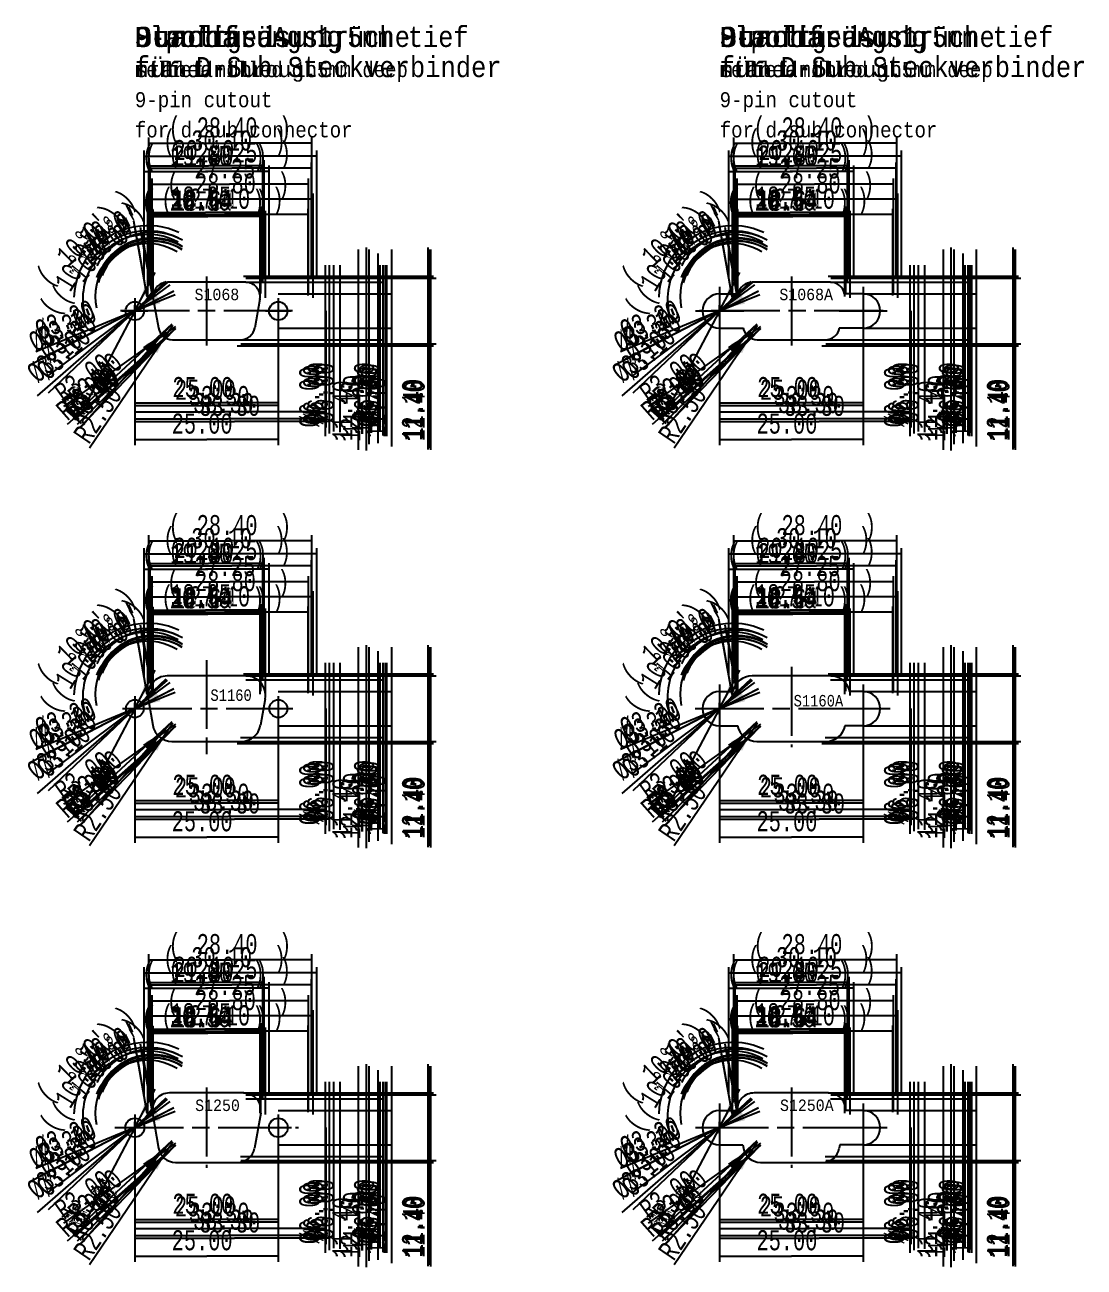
# Model space of a CAD drawing. Extents: x 37 to 389, y 23 to 277.
# Drawn here: x 37.4 to 221.9, y 60.2 to 276.6 of the extents above; entities that cross this region are included whole.
import ezdxf

# ---------------------------------------------------------------- set-up
doc = ezdxf.new("R2010")
doc.units = 0
doc.header["$MEASUREMENT"] = 0
doc.header["$PDMODE"] = 2
doc.header["$PDSIZE"] = -0.01
doc.linetypes.add('CENTERLINE', pattern=[30, 12, -1.5, 3, -1.5, 12])
for name, color, linetype in [('BEMASSUNG', 1, 'CONTINUOUS'), ('HINWEIS', 1, 'CONTINUOUS'), ('LI_CI_EL_SP', 1, 'CONTINUOUS'), ('PUNKT', 1, 'CONTINUOUS'), ('SYMBOL', 1, 'CONTINUOUS')]:
    doc.layers.add(name, color=color, linetype=linetype)
doc.styles.get("Standard").update_dxf_attribs({"font": 'monotxt.shx'})
doc.dimstyles.new('DSTYLE1', dxfattribs={"dimtxt": 3.5, "dimasz": 3, "dimexe": 3, "dimexo": 1.5, "dimgap": 1.5, "dimtad": 1, "dimrnd": 0.01, "dimzin": 3, "dimtxsty": 'STANDARD', "dimcen": 0.09, "dimazin": 3, "dimtfac": 1, "dimtdec": 4, "dimtmove": 0, "dimatfit": 3, "dimtolj": 1, "dimtzin": 0})
doc.dimstyles.new('DSTYLE2', dxfattribs={"dimtxt": 3.5, "dimasz": 4, "dimexe": 1, "dimexo": 0, "dimgap": 1, "dimtad": 1, "dimrnd": 0.01, "dimzin": 3, "dimtxsty": 'STANDARD', "dimcen": 0.09, "dimazin": 3, "dimtfac": 1, "dimtdec": 4, "dimtofl": 0, "dimtmove": 0, "dimatfit": 3, "dimtolj": 1, "dimtzin": 0})
doc.dimstyles.new('DSTYLE3', dxfattribs={"dimtxt": 3.5, "dimasz": 4, "dimexe": 1, "dimexo": 0.75, "dimgap": 0.75, "dimtad": 1, "dimdec": 4, "dimrnd": 0.001, "dimzin": 3, "dimtxsty": 'STANDARD', "dimcen": 0.09, "dimazin": 3, "dimtfac": 1, "dimtdec": 4, "dimtofl": 0, "dimtmove": 0, "dimatfit": 3, "dimtolj": 1, "dimtzin": 0})
doc.dimstyles.new('DSTYLE4', dxfattribs={"dimtxt": 3.5, "dimasz": 3, "dimexe": 1.5, "dimexo": 1.5, "dimgap": 0.375, "dimtad": 1, "dimrnd": 0.01, "dimzin": 3, "dimtxsty": 'STANDARD', "dimcen": 0.09, "dimazin": 3, "dimtfac": 1, "dimtdec": 4, "dimtmove": 0, "dimatfit": 3, "dimtolj": 1, "dimtzin": 0})

# ---------------------------------------------------------------- blocks, each defined once
blk = doc.blocks.new('*D')
at = {"layer": 'BEMASSUNG', "color": 3, "linetype": 'CONTINUOUS'}
for p, q in [((2.45, 6.05), (2.45, 30.22)), ((2.45, 6.05), (2.45, 30.22)), ((2.45, 6.05), (2.45, 30.22)), ((2.45, 29.22), (16.91, 29.22)), ((2.45, 29.22), (16.91, 29.22)), ((2.45, 29.22), (16.91, 29.22)), ((30.85, 29.22), (16.91, 29.22)), ((30.85, 29.22), (16.91, 29.22)), ((30.85, 29.22), (16.91, 29.22)), ((30.85, 6.05), (30.85, 30.22)), ((30.85, 6.05), (30.85, 30.22)), ((30.85, 6.05), (30.85, 30.22)), ((1.6, 5.7), (1.6, 27.94)), ((1.6, 5.7), (1.6, 27.94)), ((1.6, 5.7), (1.6, 27.94)), ((1.6, 26.94), (15.95, 26.94)), ((1.6, 26.94), (15.95, 26.94)), ((1.6, 26.94), (15.95, 26.94)), ((2.45, 6.05), (2.45, 26.27)), ((2.45, 6.05), (2.45, 26.27)), ((2.45, 6.05), (2.45, 26.27)), ((31.7, 26.94), (15.95, 26.94)), ((31.7, 26.94), (15.95, 26.94)), ((31.7, 26.94), (15.95, 26.94)), ((22.55, 6.05), (22.55, 26.27)), ((22.55, 6.05), (22.55, 26.27)), ((22.55, 6.05), (22.55, 26.27)), ((31.7, 5.7), (31.7, 27.94)), ((31.7, 5.7), (31.7, 27.94)), ((31.7, 5.7), (31.7, 27.94)), ((1.6, 5.7), (1.6, 25.32)), ((1.6, 5.7), (1.6, 25.32)), ((1.6, 5.7), (1.6, 25.32)), ((1.6, 24.32), (12.72, 24.32)), ((1.6, 24.32), (12.72, 24.32)), ((1.6, 24.32), (12.72, 24.32)), ((2.45, 25.27), (12.85, 25.27)), ((2.45, 25.27), (12.85, 25.27)), ((2.45, 25.27), (12.85, 25.27)), ((2.52, 5.7), (2.52, 25.87)), ((2.52, 5.7), (2.52, 25.87)), ((2.52, 5.7), (2.52, 25.87)), ((2.52, 24.87), (16.88, 24.87)), ((2.52, 24.87), (16.88, 24.87)), ((2.52, 24.87), (16.88, 24.87)), ((2.7, 5), (2.7, 25.27)), ((2.7, 5), (2.7, 25.27)), ((2.7, 5), (2.7, 25.27)), ((2.7, 24.27), (12.29, 24.27)), ((2.7, 24.27), (12.29, 24.27)), ((2.7, 24.27), (12.29, 24.27)), ((22.3, 24.27), (12.29, 24.27)), ((22.3, 24.27), (12.29, 24.27)), ((22.3, 24.27), (12.29, 24.27)), ((23.4, 24.32), (12.72, 24.32)), ((23.4, 24.32), (12.72, 24.32)), ((23.4, 24.32), (12.72, 24.32)), ((22.55, 25.27), (12.85, 25.27)), ((22.55, 25.27), (12.85, 25.27)), ((22.55, 25.27), (12.85, 25.27)), ((30.77, 24.87), (16.88, 24.87)), ((30.77, 24.87), (16.88, 24.87)), ((30.77, 24.87), (16.88, 24.87)), ((22.3, 5), (22.3, 25.27)), ((22.3, 5), (22.3, 25.27)), ((22.3, 5), (22.3, 25.27)), ((23.4, 5.7), (23.4, 25.32)), ((23.4, 5.7), (23.4, 25.32)), ((23.4, 5.7), (23.4, 25.32)), ((30.77, 5.7), (30.77, 25.87)), ((30.77, 5.7), (30.77, 25.87)), ((30.77, 5.7), (30.77, 25.87)), ((3.03, 3.05), (3.03, 23.08)), ((3.03, 3.05), (3.03, 23.08)), ((3.03, 3.05), (3.03, 23.08)), ((3.03, 22.08), (16.51, 22.08)), ((3.03, 22.08), (16.51, 22.08)), ((3.03, 22.08), (16.51, 22.08)), ((30.27, 22.08), (16.51, 22.08)), ((30.27, 22.08), (16.51, 22.08)), ((30.27, 22.08), (16.51, 22.08)), ((30.27, 3.05), (30.27, 23.08)), ((30.27, 3.05), (30.27, 23.08)), ((30.27, 3.05), (30.27, 23.08)), ((2.25, 2.3), (2.25, 20.47)), ((2.25, 2.3), (2.25, 20.47)), ((2.25, 2.3), (2.25, 20.47)), ((31.05, 2.3), (31.05, 20.47)), ((31.05, 2.3), (31.05, 20.47)), ((31.05, 2.3), (31.05, 20.47)), ((2.25, 19.47), (16.61, 19.47)), ((2.25, 19.47), (16.61, 19.47)), ((2.25, 19.47), (16.61, 19.47)), ((2.25, 2.3), (2.25, 17.47)), ((2.25, 2.3), (2.25, 17.47)), ((2.25, 2.3), (2.25, 17.47)), ((3.03, 3.05), (3.03, 18.18)), ((3.03, 3.05), (3.03, 18.18)), ((3.03, 3.05), (3.03, 18.18)), ((3.1, 2.7), (3.1, 17.81)), ((3.1, 2.7), (3.1, 17.81)), ((3.1, 2.7), (3.1, 17.81)), ((3.18, 2.5), (3.18, 17.66)), ((3.18, 2.5), (3.18, 17.66)), ((3.18, 2.5), (3.18, 17.46)), ((31.05, 19.47), (16.61, 19.47)), ((31.05, 19.47), (16.61, 19.47)), ((31.05, 19.47), (16.61, 19.47)), ((21.82, 2.5), (21.82, 17.66)), ((21.82, 2.5), (21.82, 17.66)), ((21.82, 2.5), (21.82, 17.46)), ((21.97, 3.05), (21.97, 18.18)), ((21.97, 3.05), (21.97, 18.18)), ((21.97, 3.05), (21.97, 18.18)), ((22.75, 2.3), (22.75, 17.47)), ((22.75, 2.3), (22.75, 17.47)), ((22.75, 2.3), (22.75, 17.47)), ((30.2, 2.7), (30.2, 17.81)), ((30.2, 2.7), (30.2, 17.81)), ((30.2, 2.7), (30.2, 17.81)), ((2.17, 2.45), (-0.16, 15.66)), ((2.25, 16.47), (12.2, 16.47)), ((2.25, 16.47), (12.2, 16.47)), ((2.25, 16.47), (12.2, 16.47)), ((2.25, 3.05), (2.25, 15.87)), ((3.03, 17.18), (12.31, 17.18)), ((3.03, 17.18), (12.31, 17.18)), ((3.03, 17.18), (12.31, 17.18)), ((3.1, 16.81), (15.61, 16.81)), ((3.1, 16.81), (15.61, 16.81)), ((3.1, 16.81), (15.61, 16.81)), ((3.18, 16.66), (12.51, 16.66)), ((3.18, 16.66), (12.51, 16.66)), ((3.18, 16.46), (12.74, 16.46)), ((22.75, 16.47), (12.2, 16.47)), ((22.75, 16.47), (12.2, 16.47)), ((22.75, 16.47), (12.2, 16.47)), ((21.97, 17.18), (12.31, 17.18)), ((21.97, 17.18), (12.31, 17.18)), ((21.97, 17.18), (12.31, 17.18)), ((21.82, 16.66), (12.51, 16.66)), ((21.82, 16.66), (12.51, 16.66)), ((21.82, 16.46), (12.74, 16.46)), ((30.2, 16.81), (15.61, 16.81)), ((30.2, 16.81), (15.61, 16.81)), ((30.2, 16.81), (15.61, 16.81)), ((2.17, 2.45), (0, 14.75)), ((2.17, 2.45), (0, 14.75)), ((2.17, 2.45), (0.11, 14.15)), ((2.94, 3.27), (0.96, 14.52)), ((2.94, 3.27), (0.96, 14.52)), ((2.94, 3.27), (0.96, 14.52)), ((2.94, 3.27), (1.12, 13.57)), ((2.94, 3.27), (1.12, 13.57)), ((2.94, 3.27), (1.12, 13.57)), ((3.02, 2.92), (1.23, 13.03)), ((3.02, 2.92), (1.23, 13.03)), ((3.02, 2.92), (1.23, 13.03)), ((3.01, 3.49), (1.26, 13.4)), ((2.25, 3.05), (2.25, 14.95)), ((2.25, 3.05), (2.25, 14.95)), ((2.25, 3.05), (2.25, 14.34)), ((3.03, 3.8), (3.03, 14.7)), ((3.03, 3.8), (3.03, 14.7)), ((3.03, 3.8), (3.03, 14.7)), ((3.03, 3.8), (3.03, 13.73)), ((3.03, 3.8), (3.03, 13.73)), ((3.03, 3.8), (3.03, 13.73)), ((3.1, 3.45), (3.1, 13.2)), ((3.1, 3.45), (3.1, 13.2)), ((3.1, 3.45), (3.1, 13.2)), ((3.18, 3.5), (3.18, 13.57)), ((3.18, 3.5), (3.18, 13.13)), ((3.18, 3.5), (3.18, 13.13)), ((2.17, 2.45), (0.39, 12.58)), ((2.17, 2.45), (0.39, 12.58)), ((3.01, 3.49), (1.33, 12.97)), ((3.01, 3.49), (1.33, 12.97)), ((2.25, 3.05), (2.25, 12.75)), ((2.25, 3.05), (2.25, 12.75)), ((40.3, 11.05), (40.3, -6.05)), ((40.3, 11.05), (40.3, -6.05)), ((40.3, 11.05), (40.3, -6.05)), ((51.07, 11.05), (51.07, -6.05)), ((51.07, 11.05), (51.07, -6.05)), ((51.07, 11.05), (51.07, -6.05)), ((38.93, 10.7), (38.93, -5.7)), ((40.79, 10.7), (40.79, -5.7)), ((40.79, 10.7), (40.79, -5.7)), ((42.37, 10), (42.37, -5)), ((42.37, 10), (42.37, -5)), ((42.37, 10), (42.37, -5)), ((44.7, 10.7), (44.7, -5.7)), ((51.22, 10.7), (51.22, -5.7)), ((51.22, 10.7), (51.22, -5.7)), ((51.22, 10.7), (51.22, -5.7)), ((51.51, 10.7), (51.51, -5.7)), ((51.51, 10.7), (51.51, -5.7)), ((0, 0), (3.54, 6.72)), ((0, 0), (3.54, 6.72)), ((33.16, 8), (33.16, -3)), ((33.84, 8), (33.84, -3)), ((33.84, 8), (33.84, -3)), ((34.6, 8), (34.6, -3)), ((35.7, 8), (35.7, -3)), ((42.71, 8), (42.71, -3)), ((43.22, 8), (43.22, -3)), ((43.22, 8), (43.22, -3)), ((43.61, 8), (43.61, -3)), ((43.88, 8), (43.88, -3)), ((0, 0), (5.48, 5.2)), ((0, 0), (5.48, 5.2)), ((0, 0), (5.7, 4.95)), ((0, 0), (6.14, 4.56)), ((0, 0), (6.14, 4.56)), ((18.93, 6.05), (41.3, 6.05)), ((18.93, 6.05), (41.3, 6.05)), ((18.93, 6.05), (41.3, 6.05)), ((19.32, 5), (43.37, 5)), ((19.32, 5), (43.37, 5)), ((19.32, 5), (43.37, 5)), ((19.35, 5.7), (41.79, 5.7)), ((19.35, 5.7), (41.79, 5.7)), ((19.35, 5.7), (39.93, 5.7)), ((27.2, 5.7), (52.22, 5.7)), ((27.2, 5.7), (52.22, 5.7)), ((27.2, 5.7), (52.22, 5.7)), ((27.23, 6.05), (52.07, 6.05)), ((27.23, 6.05), (52.07, 6.05)), ((27.23, 6.05), (52.07, 6.05)), ((27.65, 5.7), (45.7, 5.7)), ((27.65, 5.7), (52.51, 5.7)), ((27.65, 5.7), (52.51, 5.7)), ((0, 0), (6.8, 3.51)), ((0, 0), (6.8, 3.51)), ((0, 0), (6.8, 3.51)), ((0, 0), (6.72, 3.44)), ((0, 0), (7.02, 2.9)), ((0, 0), (7.02, 2.9)), ((25, 3), (35.6, 3)), ((25, 3), (36.7, 3)), ((25, 3), (34.84, 3)), ((25, 3), (34.84, 3)), ((25, 3), (34.16, 3)), ((33.3, 3), (44.22, 3)), ((33.3, 3), (44.22, 3)), ((33.3, 3), (44.88, 3)), ((33.3, 3), (44.61, 3)), ((33.3, 3), (43.71, 3)), ((0, 0), (-17.92, -9.26)), ((0, 0), (-17.92, -9.26)), ((0, 0), (-17.92, -9.26)), ((0, 0), (-17.25, -7.12)), ((0, 0), (-17.25, -7.12)), ((0, 0), (-17.02, -14.77)), ((0, 0), (-16.42, -8.4)), ((0, 0), (-15.13, -11.23)), ((0, 0), (-15.13, -11.23)), ((0, 0), (-15.11, -14.33)), ((0, 0), (-15.11, -14.33)), ((0, 0), (-9.24, -17.52)), ((0, 0), (-9.24, -17.52)), ((0, 0), (0, -17.01)), ((0, 0), (0, -23.36)), ((0, 0), (0, -23.36)), ((0, 0), (0, -17.46)), ((0, 0), (0, -17.46)), ((0, 0), (0, -17.01)), ((0, 0), (0, -23.36)), ((0, 0), (0, -17.46)), ((0, 0), (0, -17.01)), ((0, 0), (0, -20.27)), ((0, 0), (0, -20.27)), ((0, 0), (0, -20.27)), ((0, 0), (0, -19.77)), ((0, 0), (0, -19.77)), ((0, 0), (0, -18.57)), ((0, 0), (0, -18.57)), ((0, 0), (0, -18.57)), ((0, 0), (0, -19.77)), ((25, 0), (25, -17.01)), ((25, 0), (25, -23.36)), ((25, 0), (25, -23.36)), ((25, 0), (25, -17.46)), ((25, 0), (25, -17.46)), ((25, 0), (25, -17.01)), ((25, 0), (25, -23.36)), ((25, 0), (25, -17.46)), ((25, 0), (25, -17.01)), ((33.3, 0), (33.3, -20.27)), ((33.3, 0), (33.3, -20.27)), ((33.3, 0), (33.3, -20.27)), ((33.3, 0), (33.3, -19.77)), ((33.3, 0), (33.3, -19.77)), ((33.3, 0), (33.3, -18.57)), ((33.3, 0), (33.3, -18.57)), ((33.3, 0), (33.3, -18.57)), ((33.3, 0), (33.3, -19.77)), ((6.46, -2.3), (3.96, -4.61)), ((6.46, -2.3), (3.96, -4.61)), ((6.46, -2.3), (3.96, -4.61)), ((6.46, -2.3), (4.21, -4.85)), ((6.46, -2.3), (4.21, -4.85)), ((6.46, -2.3), (4.21, -4.85)), ((7.1, -2.7), (4.66, -4.44)), ((7.1, -2.7), (4.66, -4.44)), ((7.1, -2.7), (4.66, -4.44)), ((7.1, -3.05), (4.85, -5.03)), ((7.1, -3.05), (4.86, -5.04)), ((7.1, -3.05), (4.88, -5.07)), ((7.1, -3.05), (4.95, -5.15)), ((7.1, -3.05), (4.95, -5.15)), ((7.1, -3.05), (5.01, -5.21)), ((6.6, -2.5), (5.2, -4.57)), ((6.6, -2.5), (5.2, -4.57)), ((6.6, -2.5), (5.2, -4.57)), ((25, -3), (35.6, -3)), ((25, -3), (36.7, -3)), ((25, -3), (34.84, -3)), ((25, -3), (34.84, -3)), ((25, -3), (34.16, -3)), ((33.16, -3), (33.16, -21.79)), ((33.3, -3), (44.22, -3)), ((33.3, -3), (44.22, -3)), ((33.3, -3), (44.88, -3)), ((33.3, -3), (44.61, -3)), ((33.3, -3), (43.71, -3)), ((33.84, -3), (33.84, -21.36)), ((33.84, -3), (33.84, -21.36)), ((34.6, -3), (34.6, -20.98)), ((35.7, -3), (35.7, -21.11)), ((42.71, -3), (42.71, -21.02)), ((43.22, -3), (43.22, -21.71)), ((43.22, -3), (43.22, -21.71)), ((43.61, -3), (43.61, -21.2)), ((43.88, -3), (43.88, -21.81)), ((4.66, -4.44), (-12.43, -16.65)), ((4.66, -4.44), (-12.43, -16.65)), ((4.66, -4.44), (-12.43, -16.65)), ((4.86, -5.04), (-11.78, -19.78)), ((4.85, -5.03), (-10.74, -18.77)), ((4.88, -5.07), (-10.5, -19.02)), ((4.95, -5.15), (-10.02, -19.77)), ((4.95, -5.15), (-10.02, -19.77)), ((5.01, -5.21), (-9.69, -20.39)), ((3.96, -4.61), (-9.67, -17.2)), ((3.96, -4.61), (-9.67, -17.2)), ((3.96, -4.61), (-9.67, -17.2)), ((4.21, -4.85), (-9.57, -20.48)), ((4.21, -4.85), (-9.57, -20.48)), ((4.21, -4.85), (-9.57, -20.48)), ((5.2, -4.57), (-7.92, -23.88)), ((5.2, -4.57), (-7.92, -23.88)), ((5.2, -4.57), (-7.92, -23.88)), ((17.81, -6.05), (41.3, -6.05)), ((17.81, -6.05), (41.3, -6.05)), ((17.81, -6.05), (41.3, -6.05)), ((18.4, -5), (43.37, -5)), ((18.4, -5), (43.37, -5)), ((18.4, -5), (43.37, -5)), ((18.49, -5.7), (41.79, -5.7)), ((18.49, -5.7), (41.79, -5.7)), ((18.49, -5.7), (39.93, -5.7)), ((26.11, -6.05), (52.07, -6.05)), ((26.11, -6.05), (52.07, -6.05)), ((26.11, -6.05), (52.07, -6.05)), ((26.2, -5.7), (52.22, -5.7)), ((26.2, -5.7), (52.22, -5.7)), ((26.2, -5.7), (52.22, -5.7)), ((26.79, -5.7), (45.7, -5.7)), ((26.79, -5.7), (52.51, -5.7)), ((26.79, -5.7), (52.51, -5.7)), ((38.93, -5.7), (38.93, -24.17)), ((40.3, -6.05), (40.3, -24.3)), ((40.3, -6.05), (40.3, -24.3)), ((40.3, -6.05), (40.3, -24.3)), ((40.79, -5.7), (40.79, -23.21)), ((40.79, -5.7), (40.79, -23.21)), ((42.37, -5), (42.37, -23.03)), ((42.37, -5), (42.37, -23.03)), ((42.37, -5), (42.37, -23.03)), ((44.7, -5.7), (44.7, -23.61)), ((51.07, -6.05), (51.07, -24.11)), ((51.07, -6.05), (51.07, -24.11)), ((51.07, -6.05), (51.07, -24.11)), ((51.22, -5.7), (51.22, -23.9)), ((51.22, -5.7), (51.22, -23.9)), ((51.22, -5.7), (51.22, -23.9)), ((51.51, -5.7), (51.51, -24.21)), ((51.51, -5.7), (51.51, -24.21)), ((0, -16.01), (12.67, -16.01)), ((0, -16.01), (12.67, -16.01)), ((0, -16.01), (12.67, -16.01)), ((0, -16.46), (13.13, -16.46)), ((0, -16.46), (13.13, -16.46)), ((0, -16.46), (13.13, -16.46)), ((25, -16.01), (12.67, -16.01)), ((25, -16.01), (12.67, -16.01)), ((25, -16.01), (12.67, -16.01)), ((25, -16.46), (13.13, -16.46)), ((25, -16.46), (13.13, -16.46)), ((25, -16.46), (13.13, -16.46)), ((0, -17.57), (15.5, -17.57)), ((0, -17.57), (15.5, -17.57)), ((0, -17.57), (15.5, -17.57)), ((0, -18.77), (16.26, -18.77)), ((0, -18.77), (16.26, -18.77)), ((0, -18.77), (16.26, -18.77)), ((0, -19.27), (17.35, -19.27)), ((0, -19.27), (17.35, -19.27)), ((0, -19.27), (17.35, -19.27)), ((33.3, -17.57), (15.5, -17.57)), ((33.3, -17.57), (15.5, -17.57)), ((33.3, -17.57), (15.5, -17.57)), ((33.3, -18.77), (16.26, -18.77)), ((33.3, -18.77), (16.26, -18.77)), ((33.3, -18.77), (16.26, -18.77)), ((33.3, -19.27), (17.35, -19.27)), ((33.3, -19.27), (17.35, -19.27)), ((33.3, -19.27), (17.35, -19.27)), ((0, -22.36), (12.55, -22.36)), ((0, -22.36), (12.55, -22.36)), ((0, -22.36), (12.55, -22.36)), ((25, -22.36), (12.55, -22.36)), ((25, -22.36), (12.55, -22.36)), ((25, -22.36), (12.55, -22.36))]:
    blk.add_line(p, q, dxfattribs=at)
for centre, radius, start, end in [((2.25, 2), 12.86, 100, 178.1926), ((2.25, 2), 11.33, 100, 196.1388), ((2.25, 2), 11.95, 100, 146.9907), ((2.25, 2), 11.95, 100, 146.9907), ((3.03, 2.79), 10.91, 100, 152.4433), ((3.03, 2.79), 10.91, 100, 152.4433), ((3.03, 2.79), 10.91, 100, 152.4433), ((2.25, 2), 12.86, 64.9938, 100), ((2.25, 2), 11.95, 63.3334, 100), ((2.25, 2), 11.95, 63.3334, 100), ((2.25, 2), 11.33, 62.105, 100), ((3.03, 2.79), 10.91, 61.1951, 100), ((3.03, 2.79), 10.91, 61.1951, 100), ((3.03, 2.79), 10.91, 61.1951, 100), ((3.18, 2.5), 10.07, 100, 191.2703), ((2.25, 2), 9.74, 100, 156.8454), ((2.25, 2), 9.74, 100, 156.8454), ((3.1, 2.44), 9.76, 100, 165.3063), ((3.1, 2.44), 9.76, 100, 165.3063), ((3.1, 2.44), 9.76, 100, 165.3063), ((3.03, 2.79), 9.95, 100, 156.0278), ((3.03, 2.79), 9.95, 100, 156.0278), ((3.03, 2.79), 9.95, 100, 156.0278), ((3.18, 2.5), 9.63, 100, 157.4052), ((3.18, 2.5), 9.63, 100, 157.4052), ((2.25, 2), 9.74, 58.3757, 100), ((2.25, 2), 9.74, 58.3757, 100), ((3.03, 2.79), 9.95, 58.8978, 100), ((3.03, 2.79), 9.95, 58.8978, 100), ((3.03, 2.79), 9.95, 58.8978, 100), ((3.1, 2.44), 9.76, 58.419, 100), ((3.1, 2.44), 9.76, 58.419, 100), ((3.1, 2.44), 9.76, 58.419, 100), ((3.18, 2.5), 10.07, 59.2202, 100), ((3.18, 2.5), 9.63, 58.0873, 100), ((3.18, 2.5), 9.63, 58.0873, 100)]:
    blk.add_arc(centre, radius, start, end, dxfattribs=at)
at = {"layer": 'LI_CI_EL_SP', "color": 0, "linetype": 'CONTINUOUS'}
for points in [[(0.75, 1.42), (2.59, 3.84), (1.7, 4.3)], [(0.75, 1.42), (2.59, 3.84), (1.7, 4.3)], [(1.12, 1.07), (3.65, 2.77), (2.96, 3.49)], [(1.12, 1.07), (3.65, 2.77), (2.96, 3.49)], [(1.17, 1.02), (3.76, 2.6), (3.11, 3.36)], [(1.32, 0.98), (4.03, 2.37), (3.44, 3.17)], [(1.32, 0.98), (4.03, 2.37), (3.44, 3.17)], [(1.38, 0.71), (4.28, 1.63), (3.82, 2.52)], [(1.47, 0.76), (4.36, 1.69), (3.9, 2.58)], [(1.47, 0.76), (4.36, 1.69), (3.9, 2.58)], [(1.47, 0.76), (4.36, 1.69), (3.9, 2.58)], [(1.48, 0.61), (4.44, 1.29), (4.06, 2.22)], [(1.48, 0.61), (4.44, 1.29), (4.06, 2.22)], [(3.96, -4.61), (1.42, -6.27), (2.1, -7.01)], [(3.96, -4.61), (1.42, -6.27), (2.1, -7.01)], [(3.96, -4.61), (1.42, -6.27), (2.1, -7.01)], [(4.21, -4.85), (1.86, -6.77), (2.61, -7.43)], [(4.21, -4.85), (1.86, -6.77), (2.61, -7.43)], [(4.21, -4.85), (1.86, -6.77), (2.61, -7.43)], [(4.66, -4.44), (1.92, -5.78), (2.51, -6.59)], [(4.66, -4.44), (1.92, -5.78), (2.51, -6.59)], [(4.66, -4.44), (1.92, -5.78), (2.51, -6.59)], [(4.85, -5.03), (2.27, -6.64), (2.93, -7.39)], [(4.86, -5.04), (2.28, -6.66), (2.94, -7.4)], [(4.88, -5.07), (2.32, -6.71), (2.99, -7.45)], [(4.95, -5.15), (2.46, -6.88), (3.16, -7.6)], [(4.95, -5.15), (2.46, -6.88), (3.16, -7.6)], [(5.01, -5.21), (2.57, -7.01), (3.29, -7.71)], [(5.2, -4.57), (3.1, -6.77), (3.92, -7.33)], [(5.2, -4.57), (3.1, -6.77), (3.92, -7.33)], [(5.2, -4.57), (3.1, -6.77), (3.92, -7.33)]]:
    blk.add_solid(points, dxfattribs=at)
at = {"layer": 'BEMASSUNG', "color": 3, "linetype": 'CONTINUOUS', "width": 0.7}
for s, rotation, p in [('( ', 360, (5.88, 30.22)), ('28.40', 360, (10.78, 30.22)), ('28.40', 360, (10.78, 30.22)), ('28.40', 360, (10.78, 30.22)), (' )', 360, (23.03, 30.22)), ('( ', 360, (4.93, 27.94)), ('30.10', 360, (9.83, 27.94)), ('30.10', 360, (9.83, 27.94)), ('30.10', 360, (9.83, 27.94)), (' )', 360, (22.08, 27.94)), ('( ', 360, (1.26, 25.27)), ('( ', 360, (1.7, 25.32)), ('19.60', 360, (6.16, 25.27)), ('19.60', 360, (6.16, 25.27)), ('19.60', 360, (6.16, 25.27)), ('( ', 360, (5.86, 25.87)), ('21.80', 360, (6.6, 25.32)), ('21.80', 360, (6.6, 25.32)), ('21.80', 360, (6.6, 25.32)), ('20.10', 360, (6.73, 26.27)), ('20.10', 360, (6.73, 26.27)), ('20.10', 360, (6.73, 26.27)), ('28.25', 360, (10.76, 25.87)), ('28.25', 360, (10.76, 25.87)), ('28.25', 360, (10.76, 25.87)), (' )', 360, (18.41, 25.27)), (' )', 360, (18.85, 25.32)), (' )', 360, (23.01, 25.87)), ('27.25', 360, (10.38, 23.08)), ('27.25', 360, (10.38, 23.08)), ('27.25', 360, (10.38, 23.08)), ('( ', 360, (5.59, 20.47)), ('28.80', 360, (10.49, 20.47)), ('28.80', 360, (10.49, 20.47)), ('28.80', 360, (10.49, 20.47)), (' )', 360, (22.74, 20.47)), ('( ', 360, (4.59, 17.81)), ('18.95', 360, (6.19, 18.18)), ('18.95', 360, (6.19, 18.18)), ('18.95', 360, (6.19, 18.18)), (' )', 360, (21.74, 17.81)), (' )', 43.9563, (-2.79, 16.05)), ('( ', 360, (1.18, 17.48)), ('( ', 360, (1.72, 17.46)), ('20.50', 360, (6.08, 17.48)), ('20.50', 360, (6.08, 17.48)), ('20.50', 360, (6.08, 17.48)), ('18.64', 360, (6.38, 17.66)), ('18.64', 360, (6.38, 17.66)), ('18.64', 360, (6.62, 17.46)), ('27.10', 360, (9.49, 17.81)), ('27.10', 360, (9.49, 17.81)), ('27.10', 360, (9.49, 17.81)), (' )', 360, (18.33, 17.48)), (' )', 360, (18.87, 17.46)), ("10%%d0'", 24.4433, (-8.58, 11.03)), ("10%%d0'", 24.4433, (-8.58, 11.03)), ("10%%d0'", 27.4978, (-7.79, 10.3)), ("10%%d0'", 27.4978, (-7.79, 10.3)), ("10%%d0'", 27.4978, (-7.79, 10.3)), (' )', 58.2821, (-4.81, 13.57)), (' )', 50.078, (-1.19, 14.14)), ("10%%d0'", 43.9563, (-11.61, 7.55)), ("10%%d0'", 37.3079, (-8.14, 7.08)), ("10%%d0'", 37.3079, (-8.14, 7.08)), ("10%%d0'", 37.3079, (-8.14, 7.08)), ("10%%d0'", 28.7999, (-8.17, 8.25)), ("10%%d0'", 28.7999, (-8.17, 8.25)), ("10%%d0'", 28.5511, (-7.47, 9.25)), ("10%%d0'", 28.5511, (-7.47, 9.25)), ("10%%d0'", 28.5511, (-7.47, 9.25)), ("10%%d0'", 29.0466, (-7.22, 8.6)), ("10%%d0'", 29.0466, (-7.22, 8.6)), ("10%%d0'", 58.2821, (-11.25, 3.15)), ("10%%d0'", 50.078, (-9.05, 4.75)), ('( ', 43.9563, (-15.13, 4.15)), ('( ', 50.078, (-12.2, 0.99)), ('( ', 58.2821, (-13.82, -1.02)), ('%%c3.30', 27.3213, (-17.27, -7.23)), ('%%c3.30', 27.3213, (-17.27, -7.23)), ('%%c3.30', 27.3213, (-17.27, -7.23)), ('%%c3.20', 22.4318, (-16.44, -5.16)), ('%%c3.20', 22.4318, (-16.44, -5.16)), ('%%c3.10', 27.0979, (-15.76, -6.38)), ('%%c3.30', 36.5799, (-14.82, -9.13)), ('%%c3.30', 36.5799, (-14.82, -9.13)), ('%%c3.10', 40.9577, (-16.87, -12.66)), ('%%c3.10', 43.4916, (-15.05, -12.21)), ('%%c3.10', 43.4916, (-15.05, -12.21)), ('%%c3.20', 62.1962, (-9.87, -15.5)), ('%%c3.20', 62.1962, (-9.87, -15.5)), ('R3.00', 35.5289, (-12.35, -16.12)), ('R3.00', 35.5289, (-12.35, -16.12)), ('R3.00', 35.5289, (-12.35, -16.12)), ('R3.40', 42.7143, (-9.65, -16.67)), ('R3.40', 42.7143, (-9.65, -16.67)), ('R3.40', 42.7143, (-9.65, -16.67)), ('R3.00', 41.5514, (-11.75, -19.25)), ('R3.00', 41.3915, (-10.7, -18.24)), ('R3.00', 42.233, (-10.47, -18.49)), ('R3.00', 44.3229, (-10.01, -19.24)), ('R3.00', 44.3229, (-10.01, -19.24)), ('R3.40', 48.5943, (-9.6, -19.95)), ('R3.40', 48.5943, (-9.6, -19.95)), ('R3.40', 48.5943, (-9.6, -19.95)), ('R3.00', 45.9204, (-9.7, -19.85)), ('%%c6.00', 90, (32.16, -20.29)), ('%%c6.00', 90, (32.84, -19.86)), ('%%c6.00', 90, (32.84, -19.86)), ('%%c6.00', 90, (33.6, -19.48)), ('%%c6.00', 90, (34.7, -19.61)), ('%%c6.00', 90, (41.71, -19.52)), ('%%c6.00', 90, (42.22, -20.21)), ('%%c6.00', 90, (42.22, -20.21)), ('%%c6.00', 90, (42.61, -19.7)), ('%%c6.00', 90, (42.88, -20.31)), ('25.00', 360, (6.54, -15.01)), ('25.00', 360, (6.54, -15.01)), ('25.00', 360, (6.54, -15.01)), ('11.40', 90, (37.93, -22.67)), ('12.10', 90, (39.3, -22.8)), ('12.10', 90, (39.3, -22.8)), ('12.10', 90, (39.3, -22.8)), ('11.40', 90, (39.79, -21.71)), ('11.40', 90, (39.79, -21.71)), ('10.00', 90, (41.37, -21.53)), ('10.00', 90, (41.37, -21.53)), ('10.00', 90, (41.37, -21.53)), ('11.40', 90, (43.7, -22.11)), ('12.10', 90, (50.07, -22.61)), ('12.10', 90, (50.07, -22.61)), ('12.10', 90, (50.07, -22.61)), ('11.40', 90, (50.22, -22.4)), ('11.40', 90, (50.22, -22.4)), ('11.40', 90, (50.22, -22.4)), ('11.40', 90, (50.51, -22.71)), ('11.40', 90, (50.51, -22.71)), ('R2.50', 55.8226, (-8.02, -23.36)), ('R2.50', 55.8226, (-8.02, -23.36)), ('R2.50', 55.8226, (-8.02, -23.36)), ('33.30', 360, (9.38, -16.57)), ('33.30', 360, (9.38, -16.57)), ('33.30', 360, (9.38, -16.57)), ('33.30', 360, (10.14, -17.77)), ('33.30', 360, (10.14, -17.77)), ('33.30', 360, (10.14, -17.77)), ('33.30', 360, (11.23, -18.27)), ('33.30', 360, (11.23, -18.27)), ('33.30', 360, (11.23, -18.27)), ('25.00', 360, (6.43, -21.36)), ('25.00', 360, (6.43, -21.36)), ('25.00', 360, (6.43, -21.36))]:
    blk.add_text(s, height=3.5, rotation=rotation, dxfattribs=at).set_placement(p)
blk.add_text('25.00', height=3.5, dxfattribs=at).set_placement((7, -15.46))
blk.add_text('25.00', height=3.5, dxfattribs=at).set_placement((7, -15.46))
blk.add_text('25.00', height=3.5, dxfattribs=at).set_placement((7, -15.46))
blk = doc.blocks.new('*T')
at = {"layer": 'LI_CI_EL_SP', "color": 2, "linetype": 'CONTINUOUS'}
for s, height, p in [('Standard', 3.5, (0, 0)), ('Durchfräsung', 3.5, (0, 0)), ('milled through', 2.625, (0, -5.25)), ('standard', 2.625, (0, -5.25))]:
    blk.add_text(s, height=height, dxfattribs=at).set_placement(p)
at = {"layer": 'LI_CI_EL_SP', "color": 2, "linetype": 'CONTINUOUS', "width": 0.87919}
for s, height, p in [('9-polige Ausbrüche', 3.5, (0, 0)), ('für D-Sub Steckverbinder ', 3.5, (0, -5.25)), ('9-pin cutout', 2.625, (0, -10.5)), ('for d-sub connector', 2.625, (0, -15.75))]:
    blk.add_text(s, height=height, dxfattribs=at).set_placement(p)
at = {"layer": 'SYMBOL', "color": 2, "linetype": 'CONTINUOUS', "width": 0.872636}
for s, height, p in [('Planfräsung 1,5mm tief', 3.5, (0, 0)), ('relief milled 1.5mm deep', 2.625, (0, -5.25))]:
    blk.add_text(s, height=height, dxfattribs=at).set_placement(p)
blk = doc.blocks.new('S1160')
at = {"layer": 'BEMASSUNG', "color": 1, "linetype": 'CENTERLINE'}
for p, q in [((12.5, 8.45827), (12.5, -7.92615)), ((-2.08465, 0), (27.50991, 0))]:
    blk.add_line(p, q, dxfattribs=at)
at = {"layer": 'LI_CI_EL_SP', "color": 1, "linetype": 'CONTINUOUS'}
for p, q in [((19.34804, 5.7), (5.65, 5.7)), ((2.30362, 1.7096), (3.11472, -2.8904)), ((22.69638, 1.7096), (21.88528, -2.8904)), ((6.46307, -5.7), (18.53693, -5.7))]:
    blk.add_line(p, q, dxfattribs=at)
at = {"layer": 'LI_CI_EL_SP', "color": 1, "linetype": 'CENTERLINE'}
for p, q in [((0, 2.17), (0, -2.17)), ((25, 2.17), (25, -2.17)), ((-2.17, 0), (2.17, 0)), ((22.83, 0), (27.17, 0))]:
    blk.add_line(p, q, dxfattribs=at)
at = {"layer": 'LI_CI_EL_SP', "color": 1, "linetype": 'CONTINUOUS'}
for centre in [(0, 0), (25, 0)]:
    blk.add_circle(centre, 1.55, dxfattribs=at)
for centre, start, end in [((5.65196, 2.3), 90, 190), ((19.34804, 2.3), 350, 450), ((6.46307, -2.3), 190, 270), ((18.53693, -2.3), 270, 350)]:
    blk.add_arc(centre, 3.4, start, end, dxfattribs=at)
at = {"layer": 'SYMBOL', "color": 3, "linetype": 'CONTINUOUS'}
blk.add_line((2.25, 2.3), (2.25, 9.12071), dxfattribs=at)
at = {"layer": 'HINWEIS', "color": 2, "linetype": 'CONTINUOUS', "width": 0.832}
blk.add_text('S1160', height=2, dxfattribs=at).set_placement((13.17355, 1.3535))
at = {"layer": 'BEMASSUNG', "color": 3, "linetype": 'CONTINUOUS'}
for base, p1, p2, angle, middle, dimtype in [((2.25, 16.47415), (22.75, 2.3), (2.25, 2.3), 180, (12.20107, 19.22515), 161), ((25, -16.4608), (0, 0), (25, 0), 0, (13.12664, -13.70979), 161), ((38.92965, -5.7), (19.35, 5.7), (18.48644, -5.7), 90, (36.17865, -16.54936), 160), ((1.6, 24.3199), (23.4, 5.7), (1.6, 5.7), 180, (12.72028, 27.0709), 161)]:
    dim = blk.add_linear_dim(base=base, p1=p1, p2=p2, angle=angle, dimstyle='DSTYLE2', override={"dimsah": 0}, dxfattribs=at)
    dim.commit()
    dim.dimension.update_dxf_attribs({"geometry": '*D', "text_midpoint": middle, "dimtype": dimtype})
dim = blk.add_diameter_dim_2p(p1=(1.37986, 0.70604), p2=(-1.37986, -0.70604), dimstyle='DSTYLE1', override={"dimsah": 1}, dxfattribs=at)
dim.commit()
dim.dimension.update_dxf_attribs({"geometry": '*D', "text_midpoint": (-9.6278, -4.92634)})
dim = blk.add_angular_dim_2l(base=(1.40275, 11.70905), line1=((0.38636, 12.58291), (2.17338, 2.4482)), line2=((2.25196, 3.05), (2.25196, 12.74613)), dimstyle='DSTYLE3', override={"dimsah": 0}, dxfattribs=at)
dim.commit()
dim.dimension.update_dxf_attribs({"geometry": '*D', "text_midpoint": (-3.64642, 12.73169), "dimtype": 162})
dim = blk.add_radius_dim(center=(6.46307, -2.3), mpoint=(3.96493, -4.60637), dimstyle='DSTYLE4', override={"dimsah": 0}, dxfattribs=at)
dim.commit()
dim.dimension.update_dxf_attribs({"geometry": '*D', "text_midpoint": (-4.89776, -12.78874)})
blk = doc.blocks.new('S1160A')
at = {"layer": 'BEMASSUNG', "color": 1, "linetype": 'CENTERLINE'}
for p, q in [((12.5, 7.26606), (12.5, -6.73394)), ((-4.28737, 0), (29.71263, 0))]:
    blk.add_line(p, q, dxfattribs=at)
at = {"layer": 'LI_CI_EL_SP', "color": 1, "linetype": 'CONTINUOUS'}
for p, q in [((19.34804, 5.7), (5.65, 5.7)), ((0, 3), (2.32284, 3)), ((25, 3), (22.67716, 3)), ((0, -3), (3.18639, -3)), ((25, -3), (21.81361, -3)), ((6.46307, -5.7), (18.53693, -5.7))]:
    blk.add_line(p, q, dxfattribs=at)
at = {"layer": 'LI_CI_EL_SP', "color": 1, "linetype": 'CENTERLINE'}
for p, q in [((0, 4.2), (0, -4.2)), ((25, 4.2), (25, -4.2)), ((-4.2, 0), (4.2, 0)), ((20.8, 0), (29.2, 0))]:
    blk.add_line(p, q, dxfattribs=at)
at = {"layer": 'LI_CI_EL_SP', "color": 1, "linetype": 'CONTINUOUS'}
for centre, radius, start, end in [((5.65196, 2.3), 3.4, 90, 168.11884), ((19.34804, 2.3), 3.4, 11.881156, 90), ((0, 0), 3, 90, 270), ((25, 0), 3, 270, 450), ((6.46307, -2.3), 3.4, 191.88116, 270), ((18.53693, -2.3), 3.4, 270, 348.11884)]:
    blk.add_arc(centre, radius, start, end, dxfattribs=at)
at = {"layer": 'SYMBOL', "color": 3, "linetype": 'CONTINUOUS'}
blk.add_line((2.25, 2.3), (2.25, 9.12071), dxfattribs=at)
at = {"layer": 'HINWEIS', "color": 2, "linetype": 'CONTINUOUS', "width": 0.832}
blk.add_text('S1160A', height=2, dxfattribs=at).set_placement((12.89189, 0.38708))
at = {"layer": 'BEMASSUNG', "color": 3, "linetype": 'CONTINUOUS'}
for base, p1, p2, angle, middle, dimtype in [((25, -16.4608), (0, 0), (25, 0), 0, (13.12664, -13.70979), 161), ((40.78642, -5.7), (19.35, 5.7), (18.48644, -5.7), 90, (38.03542, -15.58652), 160), ((33.84353, -3), (25, 3), (25, -3), 270, (31.09253, -13.73984), 161)]:
    dim = blk.add_linear_dim(base=base, p1=p1, p2=p2, angle=angle, dimstyle='DSTYLE2', override={"dimsah": 0}, dxfattribs=at)
    dim.commit()
    dim.dimension.update_dxf_attribs({"geometry": '*D', "text_midpoint": middle, "dimtype": dimtype})
for base, p1, p2, middle in [((2.25, 16.47415), (22.75, 2.3), (2.25, 2.3), (12.20107, 19.22515)), ((1.6, 24.3199), (23.4, 5.7), (1.6, 5.7), (12.72028, 27.0709))]:
    dim = blk.add_linear_dim(base=base, p1=p1, p2=p2, angle=180, text='( <> )', dimstyle='DSTYLE2', override={"dimsah": 0}, dxfattribs=at)
    dim.commit()
    dim.dimension.update_dxf_attribs({"geometry": '*D', "text_midpoint": middle, "dimtype": 161})
dim = blk.add_angular_dim_2l(base=(1.2641, 13.29381), line1=((0.11012, 14.14956), (2.17338, 2.4482)), line2=((2.25196, 3.05), (2.25196, 14.33694)), text='( <> )', dimstyle='DSTYLE3', override={"dimsah": 0}, dxfattribs=at)
dim.commit()
dim.dimension.update_dxf_attribs({"geometry": '*D', "text_midpoint": (-9.51624, 9.2758), "dimtype": 162})
dim = blk.add_radius_dim(center=(6.46307, -2.3), mpoint=(3.96493, -4.60637), dimstyle='DSTYLE4', override={"dimsah": 0}, dxfattribs=at)
dim.commit()
dim.dimension.update_dxf_attribs({"geometry": '*D', "text_midpoint": (-4.89776, -12.78874)})
blk = doc.blocks.new('S1068')
at = {"layer": 'LI_CI_EL_SP', "color": 1, "linetype": 'CONTINUOUS'}
for p, q in [((19.32062, 5), (5.67938, 5)), ((3.21736, 2.06588), (4.099, -2.93412)), ((21.78263, 2.06588), (20.901, -2.93412)), ((6.6002, -5), (18.43898, -5))]:
    blk.add_line(p, q, dxfattribs=at)
at = {"layer": 'LI_CI_EL_SP', "color": 1, "linetype": 'CENTERLINE'}
for p, q in [((12.5, 6), (12.5, -6)), ((0, 2.24), (0, -2.24)), ((25, 2.24), (25, -2.24)), ((27.5, 0), (-2.5, 0)), ((-2.24, 0), (2.24, 0)), ((22.76, 0), (27.24, 0))]:
    blk.add_line(p, q, dxfattribs=at)
at = {"layer": 'LI_CI_EL_SP', "color": 1, "linetype": 'CONTINUOUS'}
for centre in [(0, 0), (25, 0)]:
    blk.add_circle(centre, 1.6, dxfattribs=at)
for centre, start, end in [((5.67938, 2.5), 90, 190), ((19.32062, 2.5), 350, 450), ((6.56102, -2.5), 190, 270), ((18.43898, -2.5), 270, 350)]:
    blk.add_arc(centre, 2.5, start, end, dxfattribs=at)
at = {"layer": 'HINWEIS', "color": 2, "linetype": 'CONTINUOUS', "width": 0.899}
blk.add_text('S1068', height=2, dxfattribs=at).set_placement((10.41107, 1.87918))
at = {"layer": 'BEMASSUNG', "color": 3, "linetype": 'CONTINUOUS'}
for base, p1, p2, angle, middle, dimtype in [((0, -22.36197), (25, 0), (0, 0), 180, (12.55019, -19.61097), 161), ((42.37251, -5), (19.32, 5), (18.3998, -5), 90, (39.62151, -15.40042), 160), ((3.17938, 16.65998), (21.82062, 2.5), (3.17938, 2.5), 180, (12.50991, 19.41098), 161), ((2.7, 24.26615), (22.3, 5), (2.7, 5), 180, (12.2862, 27.01715), 161)]:
    dim = blk.add_linear_dim(base=base, p1=p1, p2=p2, angle=angle, dimstyle='DSTYLE2', override={"dimsah": 0}, dxfattribs=at)
    dim.commit()
    dim.dimension.update_dxf_attribs({"geometry": '*D', "text_midpoint": middle, "dimtype": dimtype})
dim = blk.add_angular_dim_2l(base=(2.34028, 12.09799), line1=((1.33331, 12.97309), (3.00566, 3.48875)), line2=((3.18, 3.504), (3.18, 13.13465)), dimstyle='DSTYLE3', override={"dimsah": 0}, dxfattribs=at)
dim.commit()
dim.dimension.update_dxf_attribs({"geometry": '*D', "text_midpoint": (-2.71163, 13.10841), "dimtype": 162})
dim = blk.add_diameter_dim_2p(p1=(0.74631, 1.41528), p2=(-0.74631, -1.41528), dimstyle='DSTYLE1', override={"dimsah": 1}, dxfattribs=at)
dim.commit()
dim.dimension.update_dxf_attribs({"geometry": '*D', "text_midpoint": (-5.68403, -10.77901)})
dim = blk.add_radius_dim(center=(6.6002, -2.5), mpoint=(5.19581, -4.56825), dimstyle='DSTYLE4', override={"dimsah": 0}, dxfattribs=at)
dim.commit()
dim.dimension.update_dxf_attribs({"geometry": '*D', "text_midpoint": (-4.26553, -18.502)})
blk = doc.blocks.new('S1068A')
at = {"layer": 'LI_CI_EL_SP', "color": 1, "linetype": 'CONTINUOUS'}
for p, q in [((19.32062, 5), (5.67938, 5)), ((0, 3), (3.23051, 3)), ((25, 3), (21.76949, 3)), ((0, -3), (4.1498, -3)), ((25, -3), (20.8502, -3)), ((6.6002, -5), (18.43898, -5))]:
    blk.add_line(p, q, dxfattribs=at)
at = {"layer": 'LI_CI_EL_SP', "color": 1, "linetype": 'CENTERLINE'}
for p, q in [((12.5, 6), (12.5, -6)), ((0, 4.2), (0, -4.2)), ((25, 4.2), (25, -4.2)), ((-4.2, 0), (4.2, 0)), ((28.5, 0), (-3.5, 0)), ((20.8, 0), (29.2, 0))]:
    blk.add_line(p, q, dxfattribs=at)
at = {"layer": 'LI_CI_EL_SP', "color": 1, "linetype": 'CONTINUOUS'}
for centre, radius, start, end in [((5.67938, 2.5), 2.5, 90, 168.46304), ((19.32062, 2.5), 2.5, 11.536959, 90), ((0, 0), 3, 90, 270), ((25, 0), 3, 270, 450), ((6.56102, -2.5), 2.5, 191.53696, 270), ((18.43898, -2.5), 2.5, 270, 348.46304)]:
    blk.add_arc(centre, radius, start, end, dxfattribs=at)
at = {"layer": 'HINWEIS', "color": 2, "linetype": 'CONTINUOUS', "width": 0.899}
blk.add_text('S1068A', height=2, dxfattribs=at).set_placement((10.41107, 1.87918))
at = {"layer": 'BEMASSUNG', "color": 3, "linetype": 'CONTINUOUS'}
for base, p1, p2, angle, middle, dimtype in [((0, -22.36197), (25, 0), (0, 0), 180, (12.55019, -19.61097), 161), ((42.37251, -5), (19.32, 5), (18.3998, -5), 90, (39.62151, -15.40042), 160), ((34.60431, -3), (25, 3), (25, -3), 90, (31.85331, -13.35228), 160)]:
    dim = blk.add_linear_dim(base=base, p1=p1, p2=p2, angle=angle, dimstyle='DSTYLE2', override={"dimsah": 0}, dxfattribs=at)
    dim.commit()
    dim.dimension.update_dxf_attribs({"geometry": '*D', "text_midpoint": middle, "dimtype": dimtype})
dim = blk.add_angular_dim_2l(base=(2.30207, 12.53483), line1=((1.25717, 13.40493), (3.00566, 3.48875)), line2=((3.18, 3.504), (3.18, 13.57316)), text='( <> )', dimstyle='DSTYLE3', override={"dimsah": 0}, dxfattribs=at)
dim.commit()
dim.dimension.update_dxf_attribs({"geometry": '*D', "text_midpoint": (-6.4626, 10.56874), "dimtype": 162})
dim = blk.add_radius_dim(center=(6.6002, -2.5), mpoint=(5.19581, -4.56825), dimstyle='DSTYLE4', override={"dimsah": 0}, dxfattribs=at)
dim.commit()
dim.dimension.update_dxf_attribs({"geometry": '*D', "text_midpoint": (-4.26553, -18.502)})
for base, p1, p2, middle in [((3.17938, 16.45805), (21.82062, 2.5), (3.17938, 2.5), (12.7404, 19.20905)), ((2.7, 24.26615), (22.3, 5), (2.7, 5), (12.2862, 27.01715))]:
    dim = blk.add_linear_dim(base=base, p1=p1, p2=p2, angle=180, text='( <> )', dimstyle='DSTYLE2', override={"dimsah": 0}, dxfattribs=at)
    dim.commit()
    dim.dimension.update_dxf_attribs({"geometry": '*D', "text_midpoint": middle, "dimtype": 161})
blk = doc.blocks.new('S1250')
at = {"layer": 'LI_CI_EL_SP', "color": 1, "linetype": 'CENTERLINE'}
for p, q in [((12.5, 7), (12.5, -7)), ((0, 2.31), (0, -2.31)), ((25, 2.31), (25, -2.31)), ((-3.5, 0), (28.5, 0)), ((-2.31, 0), (2.31, 0)), ((22.69, 0), (27.31, 0))]:
    blk.add_line(p, q, dxfattribs=at)
at = {"layer": 'LI_CI_EL_SP', "color": 1, "linetype": 'CONTINUOUS'}
for p, q in [((18.97474, 6.05), (6.02526, 6.05)), ((3.07084, 2.52906), (4.14643, -3.57094)), ((21.92916, 2.52906), (20.85357, -3.57094)), ((7.10086, -6.05), (17.89915, -6.05))]:
    blk.add_line(p, q, dxfattribs=at)
for centre in [(0, 0), (25, 0)]:
    blk.add_circle(centre, 1.65, dxfattribs=at)
for centre, start, end in [((6.02526, 3.05), 90, 190), ((18.97474, 3.05), 350, 450), ((7.10086, -3.05), 190, 270), ((17.89915, -3.05), 270, 350)]:
    blk.add_arc(centre, 3, start, end, dxfattribs=at)
at = {"layer": 'HINWEIS', "color": 2, "linetype": 'CONTINUOUS', "width": 0.899}
blk.add_text('S1250', height=2, dxfattribs=at).set_placement((10.52032, 2.89668))
at = {"layer": 'BEMASSUNG', "color": 3, "linetype": 'CONTINUOUS'}
dim = blk.add_diameter_dim_2p(p1=(1.46594, 0.75732), p2=(-1.46594, -0.75732), dimstyle='DSTYLE1', override={"dimsah": 1}, dxfattribs=at)
dim.commit()
dim.dimension.update_dxf_attribs({"geometry": '*D', "text_midpoint": (-11.14129, -5.75569)})
for base, p1, p2, angle, middle, dimtype in [((0, -16.01207), (25, 0), (0, 0), 180, (12.66934, -13.26107), 161), ((40.29601, -6.05), (18.93, 6.05), (17.80813, -6.05), 90, (37.54501, -16.67259), 160), ((3.02526, 17.17801), (21.97474, 3.05), (3.02526, 3.05), 180, (12.31353, 19.92901), 161), ((2.45, 25.27036), (22.55, 6.05), (2.45, 6.05), 180, (12.85475, 28.02136), 161)]:
    dim = blk.add_linear_dim(base=base, p1=p1, p2=p2, angle=angle, dimstyle='DSTYLE2', override={"dimsah": 0}, dxfattribs=at)
    dim.commit()
    dim.dimension.update_dxf_attribs({"geometry": '*D', "text_midpoint": middle, "dimtype": dimtype})
dim = blk.add_angular_dim_2l(base=(2.15846, 12.69516), line1=((1.1246, 13.56672), (2.9406, 3.26766)), line2=((3.02526, 3.8), (3.02526, 13.733)), dimstyle='DSTYLE3', override={"dimsah": 0}, dxfattribs=at)
dim.commit()
dim.dimension.update_dxf_attribs({"geometry": '*D', "text_midpoint": (-2.92295, 13.71953), "dimtype": 162})
dim = blk.add_radius_dim(center=(7.10086, -3.05), mpoint=(4.85023, -5.0336), dimstyle='DSTYLE4', override={"dimsah": 0}, dxfattribs=at)
dim.commit()
dim.dimension.update_dxf_attribs({"geometry": '*D', "text_midpoint": (-5.85866, -14.47194)})
blk = doc.blocks.new('S1250A')
at = {"layer": 'LI_CI_EL_SP', "color": 1, "linetype": 'CENTERLINE'}
for p, q in [((12.5, 7), (12.5, -7)), ((0, 4.2), (0, -4.2)), ((25, 4.2), (25, -4.2)), ((-4.2, 0), (4.2, 0)), ((-3.5, 0), (28.5, 0)), ((20.8, 0), (29.2, 0))]:
    blk.add_line(p, q, dxfattribs=at)
at = {"layer": 'LI_CI_EL_SP', "color": 1, "linetype": 'CONTINUOUS'}
for p, q in [((18.97474, 6.05), (6.02526, 6.05)), ((0, 3), (3.02568, 3)), ((25, 3), (21.97432, 3)), ((0, -3), (4.04576, -3)), ((4.04576, -3), (4.14643, -3.57094)), ((20.95424, -3), (20.85357, -3.57094)), ((25, -3), (20.95424, -3)), ((7.10086, -6.05), (17.89915, -6.05))]:
    blk.add_line(p, q, dxfattribs=at)
for centre, start, end in [((6.02526, 3.05), 90, 180.95497), ((18.97474, 3.05), 359.04503, 450), ((0, 0), 90, 270), ((25, 0), 270, 450), ((7.10086, -3.05), 190, 270), ((17.89915, -3.05), 270, 350)]:
    blk.add_arc(centre, 3, start, end, dxfattribs=at)
at = {"layer": 'HINWEIS', "color": 2, "linetype": 'CONTINUOUS', "width": 0.899}
blk.add_text('S1250A', height=2, dxfattribs=at).set_placement((10.52032, 2.89668))
at = {"layer": 'BEMASSUNG', "color": 3, "linetype": 'CONTINUOUS'}
dim = blk.add_diameter_dim_2p(p1=(1.46594, 0.75732), p2=(-1.46594, -0.75732), dimstyle='DSTYLE1', override={"dimsah": 1}, dxfattribs=at)
dim.commit()
dim.dimension.update_dxf_attribs({"geometry": '*D', "text_midpoint": (-11.14129, -5.75569)})
for base, p1, p2, angle, middle, dimtype in [((0, -16.01207), (25, 0), (0, 0), 180, (12.66934, -13.26107), 161), ((40.29601, -6.05), (18.93, 6.05), (17.80813, -6.05), 90, (37.54501, -16.67259), 160), ((3.02526, 17.17801), (21.97474, 3.05), (3.02526, 3.05), 180, (12.31353, 19.92901), 161), ((2.45, 25.27036), (22.55, 6.05), (2.45, 6.05), 180, (12.85475, 28.02136), 161)]:
    dim = blk.add_linear_dim(base=base, p1=p1, p2=p2, angle=angle, dimstyle='DSTYLE2', override={"dimsah": 0}, dxfattribs=at)
    dim.commit()
    dim.dimension.update_dxf_attribs({"geometry": '*D', "text_midpoint": middle, "dimtype": dimtype})
dim = blk.add_angular_dim_2l(base=(2.15846, 12.69516), line1=((1.1246, 13.56672), (2.9406, 3.26766)), line2=((3.02526, 3.8), (3.02526, 13.733)), dimstyle='DSTYLE3', override={"dimsah": 0}, dxfattribs=at)
dim.commit()
dim.dimension.update_dxf_attribs({"geometry": '*D', "text_midpoint": (-2.92295, 13.71953), "dimtype": 162})
dim = blk.add_radius_dim(center=(7.10086, -3.05), mpoint=(4.8796, -5.06644), dimstyle='DSTYLE4', override={"dimsah": 0}, dxfattribs=at)
dim.commit()
dim.dimension.update_dxf_attribs({"geometry": '*D', "text_midpoint": (-5.68312, -14.65521)})

msp = doc.modelspace()

# ---------------------------------------------------------------- linework, layer by layer
at = {"layer": 'PUNKT', "color": 6, "linetype": 'CONTINUOUS'}
for p in [(56.522501, 226.72146), (158.42803, 226.72146), (56.522501, 157.45468), (158.42803, 157.45468), (56.522501, 84.475139), (158.42803, 84.475139)]:
    msp.add_point(p, dxfattribs=at)

# ---------------------------------------------------------------- block references
at = {"layer": 'LI_CI_EL_SP'}
for name, p in [('*T', (56.522501, 272.71075)), ('*T', (158.42803, 272.71075)), ('S1068', (56.522501, 226.72146)), ('S1160', (56.522501, 157.45468)), ('S1250', (56.522501, 84.475139))]:
    msp.add_blockref(name, p, dxfattribs=at)
at = {"layer": 'SYMBOL'}
for name, p in [('S1068A', (158.42803, 226.72146)), ('S1160A', (158.42803, 157.45468)), ('S1250A', (158.42803, 84.475139))]:
    msp.add_blockref(name, p, dxfattribs=at)

doc.saveas('drawing.dxf')
